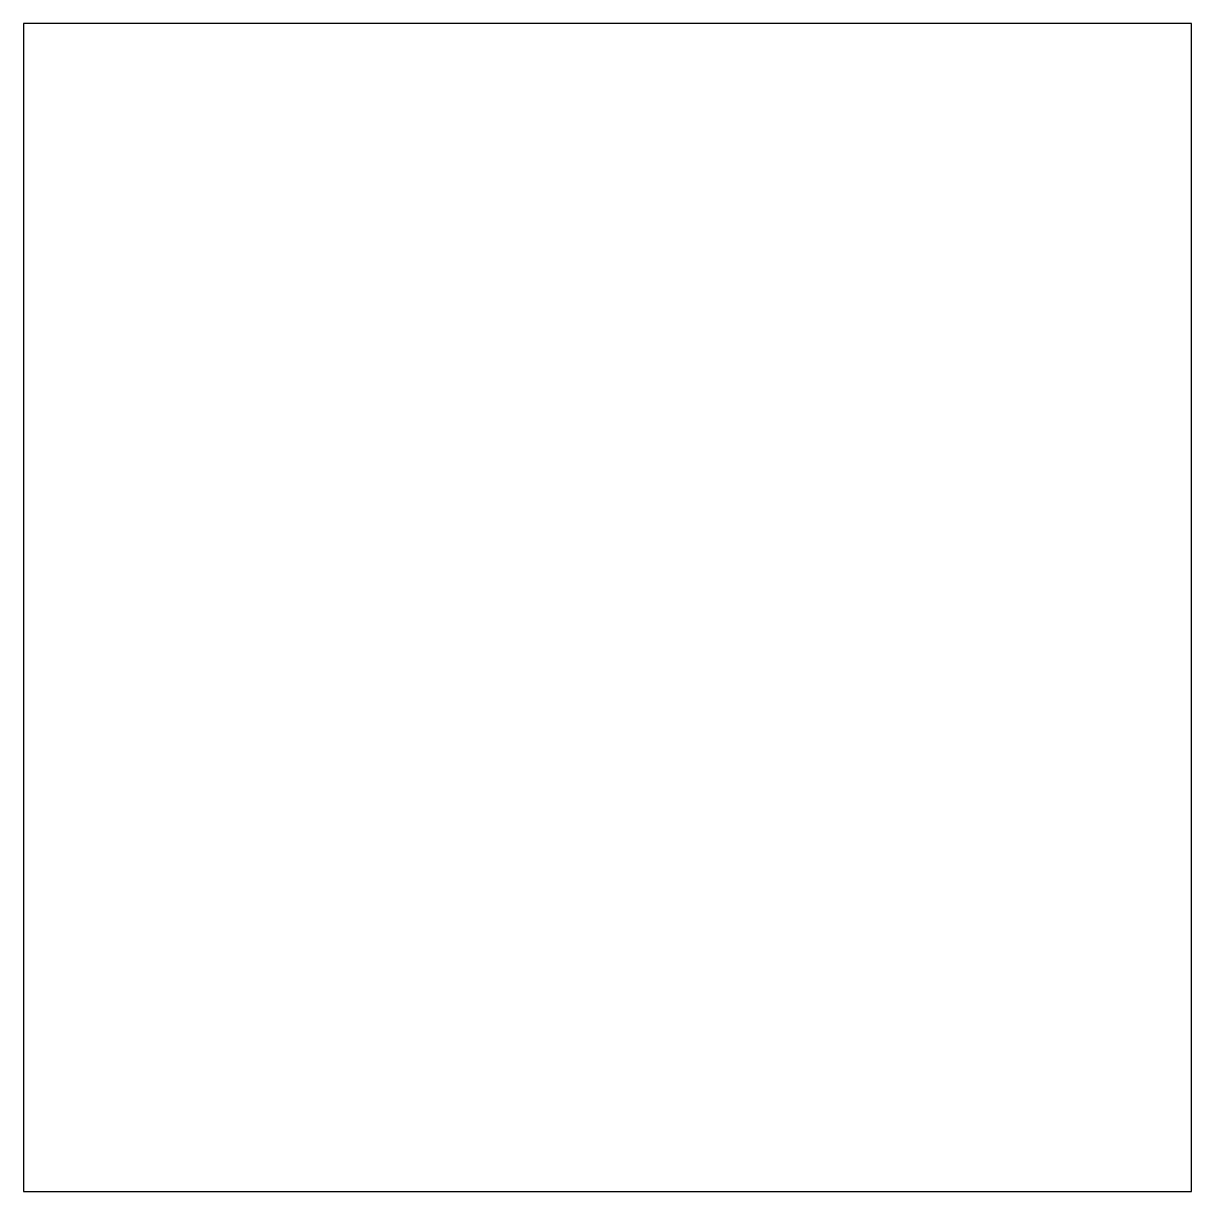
# Model space of a CAD drawing. Header units: millimetres. Extents: x 0 to 20, y 0 to 20.
import ezdxf

# ---------------------------------------------------------------- set-up
doc = ezdxf.new("R2010")
doc.units = ezdxf.units.MM

msp = doc.modelspace()

# ---------------------------------------------------------------- linework, layer by layer
at = {"layer": 'LEFT'}
for p, q in [((20, 20), (0, 20)), ((0, 20), (0, 0)), ((20, 0), (20, 20)), ((0, 0), (20, 0))]:
    msp.add_line(p, q, dxfattribs=at)
at = {"layer": 'RIGHT'}
for p, q in [((20, 20), (0, 20)), ((0, 20), (0, 0)), ((20, 0), (20, 20)), ((0, 0), (20, 0))]:
    msp.add_line(p, q, dxfattribs=at)

doc.saveas('drawing.dxf')
